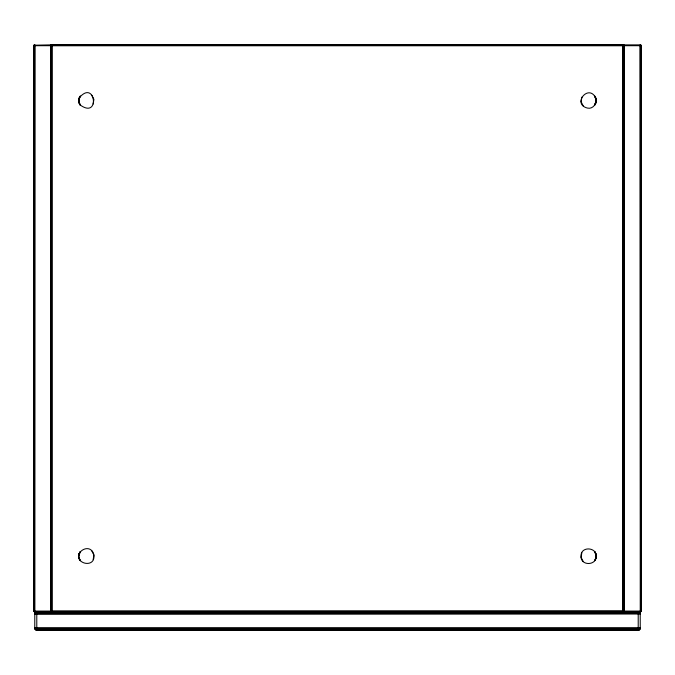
<?xml version="1.0" encoding="UTF-8"?>
<svg xmlns="http://www.w3.org/2000/svg" width="675" height="675" viewBox="0 0 675 675"><rect width="100%" height="100%" fill="white"/><g stroke="black" fill="none" stroke-linecap="round" stroke-linejoin="round"><path stroke-width="1.01" d="M51.967 611.077L50.962 611.888L50.979 44.888L34.012 45.217L33.758 45.697L641.242 45.697L640.254 44.888L624.021 44.888L623.033 45.697M34.746 45.697L34.611 44.896L34.611 611.879L640.237 611.888L641.242 611.077L33.758 611.077L34.611 611.879M50.979 45.697L51.114 44.896L51.114 611.879L50.979 611.077M624.021 45.697L623.886 44.896L624.038 611.888L623.751 44.93L623.886 611.879M79.372 103.444L80.258 105.038C78.182 103.207 78.848 98.221 79.549 97.31C78.351 99.765 78.638 102.845 80.258 105.038C100.423 119.433 95.234 78.907 79.372 97.706M79.549 559.465C74.663 551.922 89.733 542.599 93.622 553.854C97.107 569.413 72.208 563.971 80.258 551.737L79.372 553.331M595.628 97.706C588.406 83.573 571.868 104.127 587.41 108.076C593.916 109.671 598.117 101.073 595.451 97.31M596.177 556.673C597.198 547.071 580.61 545.822 581.006 556.2C580.576 565.954 596.017 565.76 596.177 556.673L594.742 560.663L595.628 559.069M595.628 103.444L594.742 105.038L596.194 100.575L594.742 96.112L596.168 99.942L595.822 98.229L596.101 99.385M595.721 558.841L595.367 559.651L596.101 555.01L594.742 551.737L595.628 553.331M78.806 100.575L80.258 96.112L79.279 97.934M78.806 556.2L80.258 551.737M594.742 105.038L596.194 100.575M596.101 557.39L596.194 556.2M78.823 100.103L79.633 97.124L78.865 99.622M78.823 555.727L79.178 553.854L78.865 555.247M596.101 101.765L596.177 101.047M78.832 99.942L78.916 99.309M78.832 555.567L78.916 554.934M596.168 101.208L595.822 102.921L596.135 101.528M596.168 556.833L595.822 558.546L596.135 557.153M93.167 104.026L93.901 99.385L91.766 95.209M93.167 559.651L93.901 555.01L91.766 550.834M581.833 97.124L581.099 101.765L583.234 105.941M581.833 552.749L581.099 557.39L583.234 561.566M79.279 553.559L79.034 554.344L79.718 552.597M595.721 103.216L595.966 102.431L595.283 104.178M36.61 611.888L35.294 612.537L34.788 613.6L34.763 628.104L35.294 629.463L36.61 630.112M638.39 630.112L639.706 629.463L640.237 628.087L640.212 613.6L639.487 612.326L638.39 611.888M79.853 96.728L80.258 96.112M594.742 560.663L595.055 560.199M34.763 44.888L34.476 611.845L34.746 611.077M50.962 611.888L50.962 44.888L51.967 45.697M36.788 613.896L34.763 613.913L640.212 613.6M638.212 628.104L640.237 628.087L34.763 628.087L640.237 628.087L640.145 628.695L34.855 628.695L34.763 628.087L36.788 628.104M51.975 611.888L51.975 44.888L623.025 44.888L623.025 611.888M51.975 44.921L623.025 45.031M51.975 45.115L623.025 45.115M51.975 45.318L623.025 45.208M51.975 45.436L623.025 45.436M51.975 45.562L623.025 45.562M51.975 611.339L623.025 611.212M51.975 611.457L623.025 611.457M623.025 611.567L51.975 611.567L623.025 611.744M36.028 612.031L36.788 611.938L36.788 630.112M50.482 611.938L624.518 612.031M638.212 612.031L638.972 612.031M35.758 612.158L36.788 612.158M50.482 612.166L624.518 612.166M638.212 612.158L639.242 612.158M35.513 612.326L639.487 612.326M35.294 612.537L639.706 612.537M35.108 612.773L639.892 612.773M34.965 613.027L36.788 613.027M638.212 613.027L640.035 613.027M36.788 613.035L638.212 613.035M34.965 628.973L640.035 628.973M35.108 629.227L639.892 629.227L638.212 628.973L639.487 629.674L35.513 629.674M35.294 629.463L639.706 629.463L638.212 628.973M35.758 629.842L639.242 629.842M36.028 629.969L638.972 629.969M36.315 630.062L638.685 630.062M624.038 611.888L623.033 611.077M638.212 629.463L639.487 629.674L638.212 629.227M594.742 551.737L596.168 555.567L595.822 553.854L596.101 555.01M80.258 105.038L78.832 101.208L79.178 102.921L78.899 101.765M78.899 557.39L79.178 558.546L78.832 556.833L80.258 560.663L79.372 559.069M594.742 96.112L595.148 96.728M79.853 560.048L80.258 560.663M595.367 97.124L595.966 98.719M595.367 552.749L595.966 554.344M79.034 102.431L79.633 104.026M79.034 558.056L79.633 559.651M640.254 45.697L640.389 44.896L640.524 611.845L640.254 44.888L640.237 611.077M641.199 45.562L641.199 611.212M641.073 45.318L641.073 611.457M640.988 45.217L640.988 611.558M640.887 45.115L640.887 611.66M640.651 44.972L640.651 611.803M638.212 611.888L638.212 630.112M623.624 44.972L623.624 611.803M623.388 45.115L623.388 611.66M623.287 45.217L623.287 611.558M623.126 45.436L623.126 611.339M51.713 45.217L51.713 611.558M51.612 45.115L51.612 611.66M51.502 45.039L51.502 611.736M51.376 44.972L51.376 611.803M34.746 44.888L34.763 611.077M34.349 44.972L34.349 611.803M34.223 45.039L34.223 611.736M34.113 45.115L34.113 611.66M33.927 45.318L33.927 611.457M33.801 45.562L33.801 611.212M34.855 613.305L34.763 613.896L640.237 613.913L640.145 613.305L34.855 613.305"/></g></svg>
